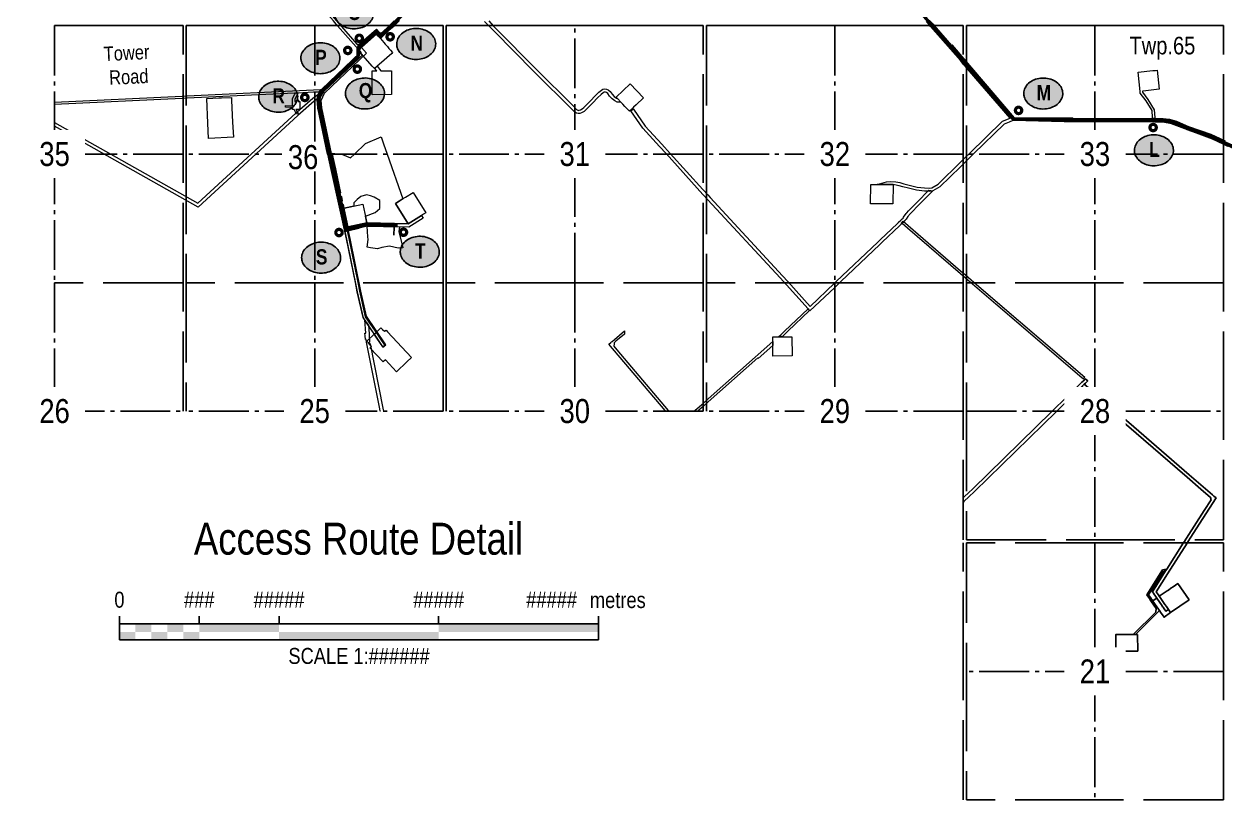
# Model space of a CAD drawing. Extents: x 405326 to 424052, y 6044755 to 6062236.
# Drawn here: x 414002 to 414755, y 6049587 to 6050073 of the extents above; entities that cross this region are included whole.
import ezdxf
from ezdxf.enums import TextEntityAlignment as Align

# ---------------------------------------------------------------- set-up
doc = ezdxf.new("R2010")
doc.units = 0
doc.header["$LTSCALE"] = 5
doc.linetypes.add('foc-QUARTERLINE', pattern=[33, 25, -3, 2, -3])
doc.linetypes.add('foc-UNSURVEYED', pattern=[12.5, 10, -2.5])
for name, color, linetype in [('35', 37, 'Continuous'), ('DETAIL-T', 7, 'Continuous'), ('L-2', 7, 'Continuous'), ('L-QSEC', 8, 'foc-QUARTERLINE'), ('L-USEC', 7, 'foc-UNSURVEYED'), ('P-PROPOSED', 10, 'Continuous'), ('P-TXT', 4, 'Continuous'), ('ROUTE-MAP-ROUTE', 90, 'Continuous'), ('S-7', 6, 'Continuous')]:
    doc.layers.add(name, color=color, linetype=linetype)
doc.layers.add('AS-ROUTEMAP', color=35, linetype='Continuous', lineweight=0)
doc.styles.add('100L', font='ARIALN.TTF', dxfattribs={"height": 11})
doc.styles.add('120', font='ARIALN.TTF', dxfattribs={"height": 13})
doc.styles.add('80', font='ARIALN.TTF', dxfattribs={"height": 10})
doc.styles.add('80CG', font='ARIALN.TTF', dxfattribs={"height": 10})
doc.styles.add('BOLD', font='ARIALNB.TTF')

# ---------------------------------------------------------------- blocks, each defined once
blk = doc.blocks.new('*U327')
at = {"color": 0}
for p, q in [((-150, 0), (-150, 15)), ((-150, 10), (150.24, 10)), ((-100, 10), (-100, 15)), ((-50, 10), (-50, 15)), ((50, 10), (50, 15)), ((150.24, 0), (150.24, 15)), ((-150, 0), (150.24, 0))]:
    blk.add_line(p, q, dxfattribs=at)
for points in [[(-140, 10), (-130, 10), (-140, 5), (-130, 5)], [(-120, 10), (-110, 10), (-120, 5), (-110, 5)], [(-100, 10), (-50, 10), (-100, 5), (-50, 5)], [(50, 10), (150.24, 10), (50, 5), (150.24, 5)], [(-150, 5), (-140, 5), (-150, 0), (-140, 0)], [(-130, 5), (-120, 5), (-130, 0), (-120, 0)], [(-110, 5), (-100, 5), (-110, 0), (-100, 0)], [(-50, 5), (50, 5), (-50, 0), (50, 0)]]:
    blk.add_solid(points, dxfattribs=at)
at = {"color": 0, "style": '80'}
blk.add_text('metres', height=10, dxfattribs=at).set_placement((162.24, 20), align=Align.CENTER)
at = {"color": 0, "char_height": 10, "style": '80'}
for s, insert, attachment_point in [('0', (-150, 30.21), 2), ('###', (-100, 30.21), 2), ('#####', (-50, 30.21), 2), ('#####', (50, 30.21), 2), ('#####', (136.7, 30.22), 3), ('SCALE 1:######', (0.12, -5), 2)]:
    blk.add_mtext(s, dxfattribs=dict(at, insert=insert, attachment_point=attachment_point))
blk = doc.blocks.new('Route_Letters')
h = blk.add_hatch(color=255)
h.dxf.hatch_style = 1
edge = h.paths.add_edge_path()
edge.add_ellipse((-0.12, 0.46), major_axis=(-11.97, 0), ratio=0.789318, start_angle=0, end_angle=360)
at = {"color": 5}
blk.add_open_spline([(-12.34, 0.46), (-12.34, -0.25), (-12.24, -0.97), (-11.72, -2.79), (-11.14, -3.88), (-9.56, -5.81), (-8.54, -6.66), (-6.22, -8.02), (-4.9, -8.54), (-2.12, -9.17), (-0.66, -9.3), (2.22, -9.13), (3.64, -8.84), (6.27, -7.89), (7.48, -7.22), (9.54, -5.6), (10.38, -4.64), (11.6, -2.54), (11.97, -1.4), (12.18, 0.91), (12.02, 2.08), (11.2, 4.3), (10.54, 5.35), (8.8, 7.2), (7.72, 7.99), (5.29, 9.24), (3.93, 9.68), (1.11, 10.18), (-0.35, 10.23), (-3.22, 9.91), (-4.61, 9.55), (-7.16, 8.47), (-8.32, 7.75), (-10.24, 6.02), (-11, 5.02), (-12.05, 2.86), (-12.32, 1.7), (-12.34, 0.52), (-12.34, 0.49), (-12.34, 0.46)], degree=3, knots=[0, 0, 0, 0, 0.219529, 0.219529, 0.575727, 0.575727, 0.931924, 0.931924, 1.288121, 1.288121, 1.644318, 1.644318, 2.000515, 2.000515, 2.356712, 2.356712, 2.712909, 2.712909, 3.069107, 3.069107, 3.425304, 3.425304, 3.781501, 3.781501, 4.137698, 4.137698, 4.493895, 4.493895, 4.850092, 4.850092, 5.20629, 5.20629, 5.562487, 5.562487, 5.918684, 5.918684, 6.274881, 6.274881, 6.283185, 6.283185, 6.283185, 6.283185], dxfattribs=at)
at = {"color": 14, "style": 'BOLD'}
blk.add_attdef('A', text='', height=9.5, dxfattribs=at).set_placement((0.22, 0.98), align=Align.MIDDLE)
blk = doc.blocks.new('AA')
at = {"const_width": 4}
blk.add_lwpolyline([(-1, 0, 1), (1, 0, 1)], format="xyb", close=True, dxfattribs=at)
blk.add_circle((0, 0), 2)

msp = doc.modelspace()

# ---------------------------------------------------------------- linework, layer by layer
at = {"layer": '35'}
msp.add_lwpolyline([(414590.791, 6049776.052), (414591.302, 6049776.544), (414594.32, 6049779.445), (414596.472, 6049781.515), (414646.339, 6049830.136), (414665.089, 6049848.419), (414665.807, 6049849.119), (414667.245, 6049850.521), (414668.769, 6049849.213), (414667.328, 6049847.814), (414666.609, 6049847.116), (414665.159, 6049845.707), (414649.192, 6049830.136), (414597.856, 6049780.07), (414594.319, 6049776.67), (414591.44, 6049773.901), (414591.301, 6049773.768), (414590.791, 6049773.277)], dxfattribs=at)
for points in [[(414719.347, 6049706.093), (414717.7, 6049704.959), (414716.554, 6049706.623), (414715.921, 6049707.541), (414715.69, 6049707.877), (414715.345, 6049708.378), (414712.066, 6049713.138), (414711.966, 6049713.284), (414711.214, 6049714.374), (414710.742, 6049715.061), (414710.6, 6049715.267), (414709.901, 6049716.281), (414709.262, 6049717.21), (414717.527, 6049730.219), (414718.253, 6049731.362), (414728.621, 6049747.68), (414729.303, 6049748.754), (414730.242, 6049750.235), (414730.539, 6049750.696), (414741.683, 6049768.007), (414745.992, 6049774.731), (414745.771, 6049776.242), (414739.648, 6049781.521), (414731.034, 6049788.956), (414693.102, 6049821.764), (414683.344, 6049830.13), (414673.539, 6049838.538), (414672.237, 6049839.654), (414665.159, 6049845.707), (414666.609, 6049847.116), (414673.539, 6049841.172), (414686.417, 6049830.13), (414694.407, 6049823.279), (414732.341, 6049790.469), (414746.858, 6049777.946), (414747.775, 6049777.155), (414749.16, 6049775.96), (414740.828, 6049762.998), (414732.916, 6049750.696), (414731.927, 6049749.159), (414730.99, 6049747.68), (414718.83, 6049728.541), (414711.659, 6049717.254), (414712.248, 6049716.399), (414712.852, 6049715.522), (414713.611, 6049714.421), (414713.704, 6049714.286), (414717.141, 6049709.296), (414718.005, 6049708.042), (414719.347, 6049706.093)], [(414713.753, 6049705.399), (414698.598, 6049690.424), (414697.847, 6049690.428), (414697.182, 6049690.431), (414711.385, 6049704.465), (414711.602, 6049706.764), (414708.79, 6049710.844), (414707.939, 6049712.079), (414707.354, 6049712.927), (414705.732, 6049715.28), (414715.603, 6049730.895), (414716.934, 6049731.128), (414718.253, 6049731.362), (414717.527, 6049730.219), (414716.212, 6049729.988), (414707.969, 6049716.997), (414706.93, 6049715.304), (414708.155, 6049713.518), (414708.752, 6049712.648), (414709.489, 6049711.574), (414709.601, 6049711.412), (414713.176, 6049706.234), (414713.512, 6049705.747), (414713.753, 6049705.399)], [(414732.231, 6049712.069), (414720.7, 6049704.129), (414719.347, 6049706.093), (414718.005, 6049708.042), (414717.141, 6049709.296), (414713.704, 6049714.286), (414713.611, 6049714.421), (414718.432, 6049717.742), (414719.255, 6049718.309), (414720.891, 6049719.436), (414722.221, 6049720.352), (414725.14, 6049722.363), (414732.231, 6049712.069)], [(414716.554, 6049706.623), (414717.7, 6049704.959), (414719.347, 6049706.093), (414720.7, 6049704.129), (414716.587, 6049701.292), (414714.377, 6049704.494), (414713.753, 6049705.399), (414713.512, 6049705.747), (414713.176, 6049706.234), (414709.601, 6049711.412), (414709.489, 6049711.574), (414710.988, 6049712.609), (414711.966, 6049713.284), (414712.066, 6049713.138), (414715.345, 6049708.378), (414715.69, 6049707.877), (414715.921, 6049707.541), (414716.554, 6049706.623)], [(414700.038, 6049690.432), (414700.044, 6049680.079), (414690.392, 6049680.073), (414688.891, 6049680.073), (414686.334, 6049680.071), (414686.328, 6049690.425), (414697.182, 6049690.431), (414697.847, 6049690.428), (414698.598, 6049690.424), (414699.996, 6049690.432), (414700.038, 6049690.432)]]:
    msp.add_lwpolyline(points, close=True, dxfattribs=at)
at = {"layer": 'AS-ROUTEMAP'}
for points in [[(414213.125, 6050057.528), (414211.997, 6050056.541), (414198.79, 6050071.633), (414196.147, 6050074.653), (414184.122, 6050088.397), (414162.51, 6050113.097), (414163.221, 6050114.561), (414165.96, 6050111.43), (414167.546, 6050109.617), (414184.121, 6050090.674), (414188.68, 6050085.465), (414189.985, 6050083.973), (414190.13, 6050083.807), (414190.493, 6050083.392), (414198.142, 6050074.65), (414200.785, 6050071.63), (414201.246, 6050071.103), (414210.821, 6050060.161), (414212.796, 6050057.904), (414213.125, 6050057.528)], [(414226.426, 6050067.226), (414225.869, 6050066.696), (414224.252, 6050065.155), (414223.207, 6050066.349), (414222.878, 6050066.725), (414213.398, 6050058.431), (414212.796, 6050057.904), (414210.821, 6050060.161), (414211.951, 6050060.085), (414212.23, 6050060.066), (414223.074, 6050069.554), (414225.044, 6050067.291), (414225.735, 6050067.259), (414226.426, 6050067.226)], [(414222.029, 6050044.916), (414221.822, 6050044.735), (414220.507, 6050046.238), (414214.876, 6050052.673), (414214.342, 6050053.27), (414213.36, 6050054.406), (414213.03, 6050054.783), (414211.786, 6050056.205), (414212.04, 6050056.427), (414213.169, 6050057.415), (414213.771, 6050057.942), (414223.255, 6050066.239), (414224.3, 6050065.045), (414225.618, 6050063.536), (414227.692, 6050061.165), (414228.68, 6050060.036), (414229.997, 6050058.531), (414230.985, 6050057.402), (414231.974, 6050056.274), (414233.291, 6050054.77), (414232.719, 6050054.267), (414224.779, 6050047.322), (414223.535, 6050046.233), (414223.273, 6050046.005), (414222.029, 6050044.916)], [(414223.344, 6050043.446), (414221.981, 6050045.034), (414223.225, 6050046.123), (414223.487, 6050046.351), (414225.976, 6050043.448), (414232.625, 6050043.453), (414232.633, 6050032.611), (414232.637, 6050028.455), (414220.438, 6050028.445), (414220.426, 6050043.443), (414223.344, 6050043.446)], [(414710.802, 6050013.46), (414710.402, 6050013.436), (414709.4, 6050013.437), (414709.347, 6050014.233), (414709.059, 6050018.584), (414705.278, 6050024.631), (414701.689, 6050029.476), (414701.666, 6050030.532), (414700.353, 6050042.459), (414709.629, 6050043.481), (414711.12, 6050043.645), (414712.28, 6050043.773), (414713.593, 6050031.846), (414703.426, 6050030.726), (414703.063, 6050030.686), (414703.079, 6050029.951), (414706.436, 6050025.42), (414710.433, 6050019.028), (414710.751, 6050014.232), (414710.802, 6050013.46)], [(414383.115, 6050019.463), (414381.642, 6050018.07), (414378.808, 6050021.066), (414377.45, 6050022.501), (414376.722, 6050023.271), (414376.168, 6050023.857), (414374.331, 6050025.799), (414373.259, 6050026.932), (414382.121, 6050035.315), (414390.504, 6050026.453), (414385.896, 6050022.094), (414384.265, 6050020.551), (414383.115, 6050019.463)], [(414133.472, 6050001.809), (414117.995, 6050001.064), (414117.54, 6050010.547), (414116.796, 6050026.025), (414124.486, 6050026.393), (414125.984, 6050026.464), (414132.272, 6050026.765), (414132.276, 6050026.692), (414132.365, 6050024.836), (414133.015, 6050011.29), (414133.472, 6050001.809)], [(414172.07, 6050024.209), (414172.836, 6050024.206), (414173.619, 6050025.422), (414174.459, 6050024.881), (414174.022, 6050024.202), (414175.07, 6050024.199), (414175.052, 6050019.208), (414172.681, 6050019.216), (414173.477, 6050017.672), (414174.017, 6050016.62), (414173.128, 6050016.163), (414172.7, 6050016.994), (414171.554, 6050019.22), (414170.553, 6050019.224), (414170.557, 6050020.39), (414166.119, 6050020.605), (414166.167, 6050021.603), (414170.56, 6050021.391), (414170.57, 6050024.214), (414170.576, 6050025.972), (414171.985, 6050028.748), (414172.35, 6050029.465), (414174.072, 6050029.545), (414173.708, 6050028.827), (414172.075, 6050025.61), (414172.07, 6050024.209)], [(414480.904, 6049911.413), (414494.801, 6049895.901), (414510.028, 6049910.356), (414511.235, 6049911.502), (414537.191, 6049936.141), (414538.642, 6049937.518), (414549.49, 6049947.817), (414549.565, 6049947.888), (414550.219, 6049948.509), (414550.293, 6049948.58), (414551.677, 6049949.893), (414551.751, 6049949.963), (414552.586, 6049950.756), (414553.068, 6049951.214), (414553.399, 6049951.708), (414555.014, 6049954.118), (414555.391, 6049954.504), (414556.495, 6049955.629), (414559.997, 6049959.263), (414561.454, 6049960.768), (414561.812, 6049961.138), (414569.297, 6049968.587), (414571.716, 6049968.183), (414563.236, 6049959.733), (414558.006, 6049954.333), (414556.96, 6049953.253), (414556.574, 6049952.854), (414556.048, 6049952.069), (414554.928, 6049950.397), (414554.653, 6049949.988), (414554.285, 6049949.631), (414553.197, 6049948.587), (414553.128, 6049948.513), (414551.744, 6049947.2), (414551.67, 6049947.129), (414551.016, 6049946.508), (414550.941, 6049946.437), (414540.032, 6049936.08), (414539.306, 6049935.392), (414538.581, 6049934.703), (414514.148, 6049911.51), (414510.035, 6049907.605), (414494.685, 6049893.034), (414494.518, 6049893.22), (414494.018, 6049893.779), (414493.517, 6049894.338), (414478.226, 6049911.405), (414476.137, 6049913.738), (414430.726, 6049962.652), (414427.703, 6049965.999), (414404.555, 6049991.621), (414400.551, 6049996.054), (414389.946, 6050007.428), (414382.573, 6050018.36), (414383.746, 6050019.474), (414384.043, 6050019.756), (414384.266, 6050019.425), (414391.519, 6050008.671), (414402.025, 6049997.406), (414407.243, 6049991.629), (414427.696, 6049968.99), (414430.72, 6049965.643), (414432.197, 6049964.007), (414477.615, 6049915.085), (414480.904, 6049911.413)], [(414710.468, 6050012.436), (414710.524, 6050011.436), (414671.19, 6050011.479), (414653.894, 6050011.502), (414621.853, 6050012.27), (414619.498, 6050011.319), (414616.423, 6050010.077), (414597.45, 6049991.551), (414592.052, 6049986.279), (414589.039, 6049983.337), (414576.195, 6049970.796), (414571.716, 6049968.183), (414569.752, 6049967.911), (414568.666, 6049967.965), (414566.407, 6049968.079), (414561.517, 6049968.601), (414556.412, 6049969.866), (414552.96, 6049970.67), (414550.579, 6049971.456), (414547.61, 6049972.044), (414546.809, 6049972.174), (414536.874, 6049972.158), (414542.585, 6049973.891), (414545.135, 6049974.103), (414548.463, 6049973.914), (414551.089, 6049973.394), (414553.502, 6049972.597), (414556.88, 6049971.811), (414561.865, 6049970.575), (414566.563, 6049970.073), (414569.664, 6049969.918), (414571.05, 6049970.109), (414574.975, 6049972.399), (414589.036, 6049986.129), (414592.049, 6049989.072), (414594.584, 6049991.547), (414615.308, 6050011.783), (414620.208, 6050013.763), (414621.189, 6050014.159), (414621.487, 6050014.279), (414622.428, 6050014.257), (414653.92, 6050013.502), (414671.187, 6050013.479), (414709.4, 6050013.437), (414710.402, 6050013.436), (414710.468, 6050012.436)], [(414546.809, 6049972.174), (414546.734, 6049960.175), (414540.395, 6049960.165), (414538.391, 6049960.162), (414532.735, 6049960.153), (414532.81, 6049972.152), (414536.874, 6049972.158), (414546.809, 6049972.174)], [(414666.838, 6049851.647), (414665.864, 6049850.507), (414665.094, 6049851.165), (414611.185, 6049897.267), (414595.078, 6049911.118), (414592.129, 6049913.653), (414589.11, 6049916.249), (414555.857, 6049944.847), (414552.542, 6049947.698), (414552.153, 6049948.033), (414553.117, 6049949.183), (414589.108, 6049918.231), (414592.127, 6049915.634), (414597.375, 6049911.121), (414612.161, 6049898.405), (414666.838, 6049851.647)], [(414477.242, 6049876.819), (414475.051, 6049876.808), (414476.64, 6049878.316), (414478.755, 6049880.324), (414493.517, 6049894.338), (414494.018, 6049893.779), (414494.518, 6049893.22), (414480.945, 6049880.335), (414478.83, 6049878.327), (414477.995, 6049877.535), (414477.242, 6049876.819)], [(414227.021, 6049881.368), (414228.122, 6049880.281), (414229.126, 6049881.059), (414230.153, 6049879.957), (414245.138, 6049863.875), (414242.234, 6049861.169), (414235.627, 6049855.012), (414228.708, 6049862.439), (414227.279, 6049861.111), (414219.178, 6049869.808), (414219.104, 6049869.887), (414219.156, 6049869.935), (414220.106, 6049870.82), (414218.743, 6049872.284), (414218.097, 6049872.977), (414217.063, 6049874.088), (414217.783, 6049874.758), (414221.371, 6049878.122), (414221.469, 6049878.191), (414222.487, 6049879.14), (414223.079, 6049879.691), (414225.982, 6049882.395), (414227.021, 6049881.368)], [(414483.545, 6049864.865), (414471.556, 6049864.8), (414471.479, 6049871.349), (414471.449, 6049873.995), (414471.416, 6049876.788), (414475.051, 6049876.808), (414477.242, 6049876.819), (414477.896, 6049876.823), (414479.411, 6049876.831), (414480.527, 6049876.837), (414483.405, 6049876.853), (414483.545, 6049864.865)]]:
    msp.add_lwpolyline(points, close=True, dxfattribs=at)
for points in [[(414569.714, 6050074.96), (414571.859, 6050072.49), (414572.331, 6050071.947), (414588.964, 6050052.795), (414591.984, 6050049.318), (414592.742, 6050048.445), (414622.428, 6050014.257), (414621.487, 6050014.279), (414621.189, 6050014.159), (414620.208, 6050013.763), (414591.987, 6050046.264), (414591.232, 6050047.133), (414588.967, 6050049.741), (414570.349, 6050071.179), (414569.685, 6050071.943), (414567.635, 6050074.304)], [(414237.058, 6050074.594), (414233.897, 6050071.582), (414232.383, 6050070.14), (414225.57, 6050063.649), (414224.252, 6050065.155), (414225.869, 6050066.696), (414226.426, 6050067.226), (414231.003, 6050071.586), (414234.164, 6050074.598)], [(414293.438, 6050074.594), (414296.326, 6050071.581), (414298.448, 6050069.369), (414323.039, 6050044.572), (414346.482, 6050021.215), (414348.522, 6050019.183), (414349.201, 6050018.713), (414349.577, 6050018.633), (414350.14, 6050018.683), (414350.917, 6050018.897), (414352.015, 6050019.515), (414352.965, 6050020.457), (414357.325, 6050024.66), (414360.208, 6050027.777), (414362.486, 6050029.954), (414364.137, 6050031.351), (414365.002, 6050031.817), (414366.101, 6050032.049), (414367.208, 6050031.884), (414368.207, 6050031.445), (414369.459, 6050030.527), (414370.773, 6050028.83), (414372.126, 6050027.322), (414373.508, 6050026.263), (414374.331, 6050025.799), (414376.168, 6050023.857), (414373.96, 6050023.712), (414372.404, 6050024.59), (414370.762, 6050025.848), (414369.236, 6050027.549), (414368.05, 6050029.08), (414367.202, 6050029.702), (414366.649, 6050029.946), (414366.163, 6050030.018), (414365.697, 6050029.92), (414365.269, 6050029.689), (414363.824, 6050028.466), (414361.634, 6050026.373), (414358.754, 6050023.26), (414354.438, 6050019.1), (414354.363, 6050019.028), (414353.232, 6050017.906), (414351.685, 6050017.034), (414350.497, 6050016.707), (414349.454, 6050016.614), (414348.392, 6050016.842), (414347.237, 6050017.641), (414346.484, 6050018.391), (414346.406, 6050018.469), (414321.623, 6050043.16), (414297.016, 6050067.973), (414293.559, 6050071.578), (414290.889, 6050074.363)], [(414021.486, 6050011.015), (414056.65, 6049991.216), (414111.262, 6049960.497), (414144.732, 6049991.278), (414172.543, 6050016.856), (414172.7, 6050016.994), (414173.477, 6050017.672), (414183.201, 6050026.196), (414184.133, 6050026.917), (414186.349, 6050028.629), (414186.676, 6050029.051), (414186.94, 6050029.44), (414187.43, 6050030.164), (414188.257, 6050031.382), (414188.611, 6050031.719), (414212.986, 6050054.897), (414213.315, 6050054.518), (414214.296, 6050053.381), (414190.003, 6050030.283), (414189.791, 6050030.082), (414189.434, 6050029.556), (414188.295, 6050027.876), (414187.972, 6050027.459), (414187.774, 6050027.203), (414186.041, 6050025.864), (414184.464, 6050024.645), (414184.134, 6050024.355), (414173.85, 6050015.343), (414111.526, 6049958.021), (414034.719, 6050001.268), (414030.366, 6050003.719), (414021.486, 6050008.719)], [(414021.486, 6050023.851), (414101.446, 6050027.584), (414104.464, 6050027.725), (414183.657, 6050031.423), (414188.133, 6050031.632), (414188.133, 6050031.632), (414187.782, 6050031.296), (414186.958, 6050030.075), (414183.658, 6050029.921), (414173.594, 6050029.451), (414171.871, 6050029.37), (414104.464, 6050026.224), (414101.447, 6050026.083), (414021.486, 6050022.35)], [(414192.37, 6049991.2), (414192.367, 6049991.212), (414186.336, 6050020.192), (414185.925, 6050025.308), (414186.041, 6050025.864), (414187.774, 6050027.203), (414187.972, 6050027.459), (414187.741, 6050026.672), (414187.437, 6050025.207), (414187.823, 6050020.406), (414193.899, 6049991.21), (414193.901, 6049991.2)], [(414762.433, 6049993.749), (414754.397, 6049997.349), (414753.942, 6049997.553), (414751.378, 6049998.666), (414750.9, 6049998.874), (414744.996, 6050001.522), (414731.049, 6050006.46), (414723.559, 6050009.753), (414719.641, 6050010.833), (414715.808, 6050011.287), (414711.378, 6050011.206), (414711.338, 6050011.203), (414710.54, 6050011.154), (414710.524, 6050011.436), (414710.468, 6050012.436), (414710.402, 6050013.436), (414710.802, 6050013.46), (414711.199, 6050013.485), (414711.286, 6050013.49), (414715.922, 6050013.575), (414720.082, 6050013.082), (414724.327, 6050011.912), (414724.327, 6050011.912), (414731.891, 6050008.586), (414745.846, 6050003.646), (414751.375, 6050001.166), (414751.823, 6050000.965), (414754.393, 6049999.849), (414754.864, 6049999.644)], [(414021.486, 6050004.839), (414021.782, 6050004.809), (414030.445, 6050003.928), (414034.869, 6050001.469), (414021.782, 6050002.799), (414021.486, 6050002.829)], [(414021.486, 6050004.296), (414031.02, 6050003.351), (414035.353, 6050000.911), (414021.486, 6050002.286)], [(414225.565, 6049830.266), (414225.547, 6049830.353), (414225.269, 6049831.73), (414216.864, 6049873.454), (414216.739, 6049875.129), (414216.24, 6049875.092), (414216.057, 6049877.537), (414215.941, 6049879.074), (414215.934, 6049879.179), (414216.432, 6049879.216), (414215.816, 6049887.425), (414216.695, 6049886.113), (414218.074, 6049884.056), (414218.478, 6049878.666), (414218.593, 6049877.129), (414218.745, 6049875.105), (414218.848, 6049873.734), (414218.893, 6049873.508), (414218.448, 6049873.074), (414219.12, 6049872.384), (414227.231, 6049832.126), (414227.59, 6049830.353), (414227.608, 6049830.266)], [(414404.373, 6049830.266), (414403.952, 6049830.763), (414368.808, 6049872.264), (414369.952, 6049873.233), (414370.465, 6049873.668), (414370.714, 6049873.879), (414372.24, 6049875.172), (414378.585, 6049880.546), (414378.59, 6049878.585), (414373.209, 6049874.028), (414372.065, 6049873.059), (414372.007, 6049872.353), (414371.89, 6049870.944), (414373.829, 6049868.655), (414405.912, 6049830.769), (414406.338, 6049830.266)], [(414422.241, 6049830.266), (414422.863, 6049830.819), (414428, 6049835.384), (414431.01, 6049838.059), (414471.449, 6049873.995), (414471.479, 6049871.349), (414462.323, 6049863.209), (414461.991, 6049863.583), (414431.015, 6049836.056), (414428.004, 6049833.381), (414425.129, 6049830.825), (414424.499, 6049830.266)]]:
    msp.add_lwpolyline(points, dxfattribs=at)
at = {"layer": 'AS-ROUTEMAP', "flags": 128}
for points in [[(414188.486, 6050024.798), (414190.655, 6050029.359), (414216.799, 6050054.522), (414213.761, 6050057.951), (414212.04, 6050056.427), (414213.615, 6050054.649), (414188.758, 6050030.725), (414186.141, 6050025.221), (414186.6, 6050019.924), (414194.876, 6049981.327), (414204.395, 6049937.966), (414211.142, 6049904.964), (414214.765, 6049888.754), (414227.123, 6049870.452), (414229.028, 6049871.74), (414216.914, 6049889.68), (414213.389, 6049905.443), (414206.645, 6049938.443), (414197.123, 6049981.816), (414188.878, 6050020.265)], [(414228.36, 6049871.366), (414227.117, 6049870.524), (414223.451, 6049875.957), (414222.62, 6049877.189), (414222.09, 6049877.973), (414222.021, 6049878.075), (414216.595, 6049886.078), (414215.133, 6049888.234), (414214.722, 6049888.84), (414211.093, 6049905.071), (414209.925, 6049910.743), (414204.289, 6049938.112), (414194.712, 6049981.526), (414192.629, 6049991.192), (414186.385, 6050020.171), (414185.937, 6050025.291), (414186.05, 6050025.848), (414187.775, 6050027.201), (414187.972, 6050027.459), (414187.746, 6050026.669), (414187.452, 6050025.2), (414187.873, 6050020.395), (414194.164, 6049991.201), (414196.179, 6049981.847), (414201.619, 6049957.185), (414204.207, 6049945.451), (414204.736, 6049943.056), (414205.757, 6049938.425), (414211.456, 6049910.751), (414212.561, 6049905.386), (414216.126, 6049889.446), (414223.709, 6049878.24), (414223.923, 6049877.923), (414224.765, 6049876.679), (414228.36, 6049871.366)], [(414229.842, 6049991.211), (414239.726, 6049963.264), (414235.001, 6049960.318), (414242.936, 6049947.589), (414217.164, 6049948.156), (414216.249, 6049952.417), (414222.422, 6049954.661), (414225.34, 6049957.138), (414225.181, 6049962.211), (414221.762, 6049964.372), (414219.322, 6049965.175), (414216.883, 6049965.682), (414213.393, 6049964.633), (414211.14, 6049962.885), (414208.915, 6049960.792), (414209.054, 6049958.686), (414202.913, 6049957.367), (414202.409, 6049959.713), (414201.627, 6049959.545), (414201.123, 6049961.891), (414201.905, 6049962.059), (414201.355, 6049964.619), (414200.573, 6049964.451), (414200.069, 6049966.798), (414200.851, 6049966.966), (414197.616, 6049982.021), (414195.689, 6049991.206), (414195.55, 6049991.872), (414199.855, 6049991.207), (414201.858, 6049990.898), (414206.924, 6049988.882), (414209.363, 6049991.208), (414216.342, 6049997.868), (414226.042, 6050001.959), (414227.566, 6049997.65), (414229.842, 6049991.211)], [(414251.422, 6049952.88), (414242.936, 6049947.589), (414235.001, 6049960.318), (414239.967, 6049963.414), (414241.242, 6049964.209), (414246.034, 6049967.195), (414253.971, 6049954.466), (414252.696, 6049953.672), (414251.422, 6049952.88)], [(414205.433, 6049945.636), (414202.913, 6049957.367), (414214.644, 6049959.887), (414217.164, 6049948.156), (414205.433, 6049945.636)], [(414252.48, 6049951.182), (414243.486, 6049945.576), (414217.379, 6049946.203), (414212.03, 6049945.057), (414212.134, 6049944.568), (414205.947, 6049943.241), (414205.165, 6049943.074), (414204.651, 6049945.468), (414205.433, 6049945.636), (414217.164, 6049948.156), (414242.936, 6049947.589), (414251.422, 6049952.88), (414252.48, 6049951.182)], [(414237.516, 6049945.719), (414237.15, 6049942.839), (414239.68, 6049932.446), (414236.78, 6049932.249), (414231.245, 6049933.582), (414226.55, 6049932.728), (414223.785, 6049932.018), (414219.33, 6049932.518), (414217.321, 6049932.953), (414217.972, 6049937.678), (414217.731, 6049939.499), (414217.379, 6049946.203), (414237.516, 6049945.719)]]:
    msp.add_lwpolyline(points, close=True, dxfattribs=at)
at = {"layer": 'L-QSEC', "color": 253, "ltscale": 0.25}
for p, q in [((414021.486, 6050071.668), (414021.486, 6049991.2)), ((414184.432, 6050071.668), (414184.432, 6049991.2)), ((414347.378, 6049991.2), (414347.378, 6050071.668)), ((414510.324, 6050071.668), (414510.324, 6049991.2)), ((414673.27, 6050071.668), (414673.27, 6049991.2)), ((414101.953, 6049991.2), (414021.486, 6049991.2)), ((414021.486, 6049991.2), (414021.486, 6049910.733)), ((414184.432, 6049991.2), (414103.964, 6049991.2)), ((414264.899, 6049991.2), (414184.432, 6049991.2)), ((414184.432, 6049991.2), (414184.432, 6049910.733)), ((414347.378, 6049991.2), (414266.911, 6049991.2)), ((414427.845, 6049991.2), (414347.378, 6049991.2)), ((414347.378, 6049910.733), (414347.378, 6049991.2)), ((414510.324, 6049991.2), (414429.857, 6049991.2)), ((414510.324, 6049991.2), (414510.324, 6049910.733)), ((414590.791, 6049991.2), (414510.324, 6049991.2)), ((414673.27, 6049991.2), (414592.803, 6049991.2)), ((414673.27, 6049991.2), (414673.27, 6049910.733)), ((414753.737, 6049991.2), (414673.27, 6049991.2)), ((414021.486, 6049910.733), (414021.486, 6049830.266)), ((414184.432, 6049910.733), (414184.432, 6049830.266)), ((414347.378, 6049910.733), (414347.378, 6049830.266)), ((414510.324, 6049910.733), (414510.324, 6049830.266)), ((414673.27, 6049910.733), (414673.27, 6049830.266)), ((414021.486, 6049830.266), (414101.953, 6049830.266)), ((414184.432, 6049830.266), (414103.964, 6049830.266)), ((414264.899, 6049830.266), (414184.432, 6049830.266)), ((414347.378, 6049830.266), (414266.911, 6049830.266)), ((414427.845, 6049830.266), (414347.378, 6049830.266)), ((414510.324, 6049830.266), (414429.857, 6049830.266)), ((414590.791, 6049830.266), (414510.324, 6049830.266)), ((414592.803, 6049830.266), (414673.27, 6049830.266)), ((414673.27, 6049830.266), (414753.737, 6049830.266)), ((414673.27, 6049830.266), (414673.27, 6049749.799)), ((414673.27, 6049747.787), (414673.27, 6049667.32)), ((414673.27, 6049667.32), (414592.803, 6049667.32)), ((414673.27, 6049667.32), (414673.27, 6049586.853)), ((414753.737, 6049667.32), (414673.27, 6049667.32))]:
    msp.add_line(p, q, dxfattribs=at)
at = {"layer": 'L-USEC'}
for p, q in [((414101.953, 6050071.668), (414021.486, 6050071.668)), ((414021.486, 6050071.668), (414101.953, 6050071.668)), ((414184.432, 6050071.668), (414103.964, 6050071.668)), ((414103.964, 6050071.668), (414184.432, 6050071.668)), ((414264.899, 6050071.668), (414184.432, 6050071.668)), ((414184.432, 6050071.668), (414264.899, 6050071.668)), ((414264.899, 6049991.2), (414264.899, 6050071.668)), ((414264.899, 6050071.668), (414264.899, 6049991.2)), ((414264.899, 6050071.668), (414264.899, 6049991.2)), ((414264.899, 6049991.2), (414264.899, 6050071.668)), ((414266.911, 6049991.2), (414266.911, 6050071.668)), ((414266.911, 6050071.668), (414266.911, 6049991.2)), ((414266.911, 6050071.668), (414266.911, 6049991.2)), ((414347.378, 6050071.668), (414266.911, 6050071.668)), ((414266.911, 6050071.668), (414347.378, 6050071.668)), ((414266.911, 6049991.2), (414266.911, 6050071.668)), ((414427.845, 6050071.668), (414347.378, 6050071.668)), ((414347.378, 6050071.668), (414427.845, 6050071.668)), ((414510.324, 6050071.668), (414429.857, 6050071.668)), ((414429.857, 6050071.668), (414510.324, 6050071.668)), ((414590.791, 6050071.668), (414510.324, 6050071.668)), ((414510.324, 6050071.668), (414590.791, 6050071.668)), ((414673.27, 6050071.668), (414592.803, 6050071.668)), ((414592.803, 6050071.668), (414673.27, 6050071.668)), ((414753.737, 6050071.668), (414673.27, 6050071.668)), ((414673.27, 6050071.668), (414753.737, 6050071.668)), ((414264.899, 6049910.733), (414264.899, 6049991.2)), ((414264.899, 6049991.2), (414264.899, 6049910.733)), ((414264.899, 6049991.2), (414264.899, 6049910.733)), ((414264.899, 6049910.733), (414264.899, 6049991.2)), ((414266.911, 6049910.733), (414266.911, 6049991.2)), ((414266.911, 6049991.2), (414266.911, 6049910.733)), ((414266.911, 6049991.2), (414266.911, 6049910.733)), ((414266.911, 6049910.733), (414266.911, 6049991.2)), ((414264.899, 6049830.266), (414264.899, 6049910.733)), ((414264.899, 6049910.733), (414264.899, 6049830.266)), ((414264.899, 6049910.733), (414264.899, 6049830.266)), ((414264.899, 6049830.266), (414264.899, 6049910.733)), ((414266.911, 6049830.266), (414266.911, 6049910.733)), ((414266.911, 6049910.733), (414266.911, 6049830.266)), ((414266.911, 6049910.733), (414266.911, 6049830.266)), ((414266.911, 6049830.266), (414266.911, 6049910.733))]:
    msp.add_line(p, q, dxfattribs=at)
at = {"layer": 'L-USEC', "color": 253}
for p, q in [((414101.953, 6049991.2), (414101.953, 6050071.668)), ((414103.964, 6050071.668), (414103.964, 6049991.2)), ((414427.845, 6049991.2), (414427.845, 6050071.668)), ((414429.857, 6050071.668), (414429.857, 6049991.2)), ((414590.791, 6049991.2), (414590.791, 6050071.668)), ((414592.803, 6050071.668), (414592.803, 6049991.2)), ((414753.737, 6049991.2), (414753.737, 6050071.668)), ((414101.953, 6049910.733), (414101.953, 6049991.2)), ((414103.964, 6049991.2), (414103.964, 6049910.733)), ((414427.845, 6049910.733), (414427.845, 6049991.2)), ((414429.857, 6049991.2), (414429.857, 6049910.733)), ((414590.791, 6049910.733), (414590.791, 6049991.2)), ((414592.803, 6049991.2), (414592.803, 6049910.733)), ((414753.737, 6049910.733), (414753.737, 6049991.2)), ((414101.953, 6049910.733), (414021.486, 6049910.733)), ((414101.953, 6049830.266), (414101.953, 6049910.733)), ((414103.964, 6049910.733), (414103.964, 6049830.266)), ((414184.432, 6049910.733), (414103.964, 6049910.733)), ((414264.899, 6049910.733), (414184.432, 6049910.733)), ((414347.378, 6049910.733), (414266.911, 6049910.733)), ((414427.845, 6049910.733), (414347.378, 6049910.733)), ((414427.845, 6049830.266), (414427.845, 6049910.733)), ((414429.857, 6049910.733), (414429.857, 6049830.266)), ((414510.324, 6049910.733), (414429.857, 6049910.733)), ((414590.791, 6049910.733), (414510.324, 6049910.733)), ((414590.791, 6049830.266), (414590.791, 6049910.733)), ((414592.803, 6049910.733), (414592.803, 6049830.266)), ((414673.27, 6049910.733), (414592.803, 6049910.733)), ((414753.737, 6049910.733), (414673.27, 6049910.733)), ((414753.737, 6049830.266), (414753.737, 6049910.733)), ((414590.791, 6049749.799), (414590.791, 6049830.266)), ((414592.803, 6049830.266), (414592.803, 6049749.799)), ((414753.737, 6049749.799), (414753.737, 6049830.266)), ((414590.791, 6049667.32), (414590.791, 6049747.787)), ((414592.803, 6049749.799), (414673.27, 6049749.799)), ((414592.803, 6049747.787), (414592.803, 6049667.32)), ((414673.27, 6049747.787), (414592.803, 6049747.787)), ((414673.27, 6049749.799), (414753.737, 6049749.799)), ((414753.737, 6049747.787), (414673.27, 6049747.787)), ((414753.737, 6049667.32), (414753.737, 6049747.787)), ((414590.791, 6049586.853), (414590.791, 6049667.32)), ((414592.803, 6049667.32), (414592.803, 6049586.853)), ((414753.737, 6049586.853), (414753.737, 6049667.32)), ((414673.27, 6049586.853), (414592.803, 6049586.853)), ((414753.737, 6049586.853), (414673.27, 6049586.853))]:
    msp.add_line(p, q, dxfattribs=at)
at = {"layer": 'P-PROPOSED', "flags": 128}
for points in [[(414237.519, 6050074.83), (414234.344, 6050071.812), (414232.824, 6050070.367), (414227.836, 6050065.624), (414226.057, 6050063.932), (414223.363, 6050067.019), (414212.452, 6050057.491), (414212.015, 6050051.06), (414190.267, 6050030.421), (414190.047, 6050030.212), (414189.683, 6050029.676), (414189.417, 6050029.285), (414188.54, 6050027.995), (414188.206, 6050027.565), (414188.124, 6050027.287), (414187.967, 6050026.753), (414187.656, 6050025.266), (414188.041, 6050020.427), (414189.389, 6050013.898), (414194.11, 6049991.125), (414196.054, 6049981.739), (414199.261, 6049966.624), (414199.657, 6049964.759), (414199.761, 6049964.269), (414200.306, 6049961.699), (414200.702, 6049959.835), (414200.806, 6049959.344), (414201.305, 6049956.989), (414203.825, 6049945.116), (414204.708, 6049945.303), (414216.472, 6049947.799), (414234.188, 6049947.365), (414234.138, 6049945.476), (414234.005, 6049940.447)], [(414756.568, 6049996.231), (414753.541, 6049997.662), (414746.918, 6050000.815), (414721.136, 6050010.349), (414715.829, 6050011.403), (414659.443, 6050011.705), (414659.458, 6050013.668), (414622.732, 6050014.038), (414583.843, 6050059.457), (414582.478, 6050058.275), (414570.703, 6050071.842), (414568.858, 6050073.969)]]:
    msp.add_lwpolyline(points, dxfattribs=at)
at = {"layer": 'ROUTE-MAP-ROUTE', "color": 90, "const_width": 2, "flags": 128}
msp.add_lwpolyline([(414621.203, 6050014.203), (414416.901, 6050249.441), (414380.538, 6050214.522), (414376.04, 6050208.056), (414359.383, 6050192.291), (414357.223, 6050188.557), (414352.163, 6050184.022), (414347.991, 6050181.805), (414332.872, 6050166.784), (414225.935, 6050065.572), (414223.045, 6050067.979), (414211.484, 6050057.79), (414211.565, 6050052.333), (414189.137, 6050030.853), (414186.683, 6050027.294), (414186.93, 6050019.897), (414204.578, 6049943.667), (414217.69, 6049947.026), (414236.338, 6049946.631)], dxfattribs=at)
at = {"layer": 'ROUTE-MAP-ROUTE', "color": 90, "flags": 128}
msp.add_lwpolyline([(414621.189, 6050014.159, 2, 2, 0), (414621.972, 6050013.23, 2, 2, 0), (414710.467, 6050012.444, 2, 2, 0), (414716.062, 6050012.419, 2, 2, 0), (414720.031, 6050011.981, 2, 2, 0), (414724.121, 6050010.837, 2, 2, 0), (414731.257, 6050007.497, 2, 2, 0), (414745.527, 6050002.453, 2, 2, 0), (414763.91, 6049994.171, 2, 2, 0), (414768.895, 6049991.244, 2, 2, 0), (414776.096, 6049985.667, 2, 2, 0), (414796.348, 6049967.172, 2, 2, 0), (414802.704, 6049962.751, 2, 2, 0), (414810.742, 6049958.703, 2, 2, 0), (414813.671, 6049957.645, 2, 2, 0), (414823.33, 6049958.89, 2, 2, 0), (414826.695, 6049958.828, 2, 2, 0), (414829.91, 6049957.678, 2, 2, 0), (414832.872, 6049955.662, 2, 2, 0), (414841.997, 6049947.632, 2, 2, 0), (414845.423, 6049946.324, 2, 2, 0), (414860.593, 6049944.092, 2, 2, 0), (414863.789, 6049942.9, 2, 2, 0), (414868.583, 6049938.704, 0, 0, 0)], format="xyseb", dxfattribs=at)

# ---------------------------------------------------------------- block references
for p, values in [((414209.207, 6050078.942), {'A': 'O'}), ((414248.149, 6050059.731), {'A': 'N'}), ((414188.132, 6050050.817), {'A': 'P'}), ((414216.059, 6050028.733), {'A': 'Q'}), ((414641.011, 6050028.713), {'A': 'M'}), ((414161.684, 6050026.691), {'A': 'R'}), ((414710.327, 6049993.156), {'A': 'L'}), ((414250.41, 6049929.617), {'A': 'T'}), ((414188.601, 6049925.929), {'A': 'S'})]:
    msp.add_blockref('Route_Letters', p).add_auto_attribs(values)
for p in [(414231.715, 6050064.703), (414212.374, 6050063.732), (414205.158, 6050056.135), (414211.159, 6050044.436), (414178.265, 6050026.691), (414625.426, 6050018.601), (414709.715, 6050007.866), (414199.676, 6049942.128), (414240.061, 6049942.317)]:
    msp.add_blockref('AA', p)
at = {"layer": 'L-2'}
msp.add_blockref('*U327', (414212.1, 6049687.03), dxfattribs=at)

# ---------------------------------------------------------------- texts
at = {"style": '100L'}
msp.add_text('Twp.65', height=11, rotation=359.999962, dxfattribs=at).set_placement((414715.527, 6050053.688), align=Align.CENTER)
at = {"layer": 'DETAIL-T', "color": 3, "insert": (414044.546, 6049760.452), "char_height": 20, "width": 333.05878, "attachment_point": 1, "style": '80CG'}
msp.add_mtext('\\pi64.21016;Access Route Detail', dxfattribs=at)
at = {"layer": 'P-TXT', "insert": (414046.629, 6050058.198), "char_height": 9, "attachment_point": 1, "rotation": 2.672924, "style": '80'}
msp.add_mtext_dynamic_manual_height_columns('\\pi5.40909;Tower \\P\\pi8.12259;Road', width=39.34068, gutter_width=44.98, heights=[28.526], dxfattribs=at)

# ---------------------------------------------------------------- next in the draw order: texts
at = {"layer": 'S-7', "char_height": 15, "width": 23.30832, "attachment_point": 5, "style": '120', "bg_fill": 3, "bg_fill_color": 256}
for s, insert, box_fill_scale, bg_fill_transparency in [('35', (414021.486, 6049991.2), 1.5, 152), ('31', (414347.378, 6049991.2), 1.5, 13369376), ('32', (414510.324, 6049991.2), 1.5, 13369381), ('33', (414673.27, 6049991.2), 1.5, 13369436), ('36', (414177.177, 6049989.239), 1.1, 157), ('26', (414021.486, 6049830.266), 1.5, 147), ('25', (414184.432, 6049830.266), 1.5, 162), ('30', (414347.378, 6049830.266), 1.5, 13369371), ('29', (414510.324, 6049830.266), 1.5, 13369386), ('28', (414673.27, 6049830.266), 1.5, 13369431), ('21', (414673.27, 6049667.32), 1.5, 13369426)]:
    msp.add_mtext(s, dxfattribs=dict(at, insert=insert, box_fill_scale=box_fill_scale, bg_fill_transparency=bg_fill_transparency))

doc.saveas('drawing.dxf')
